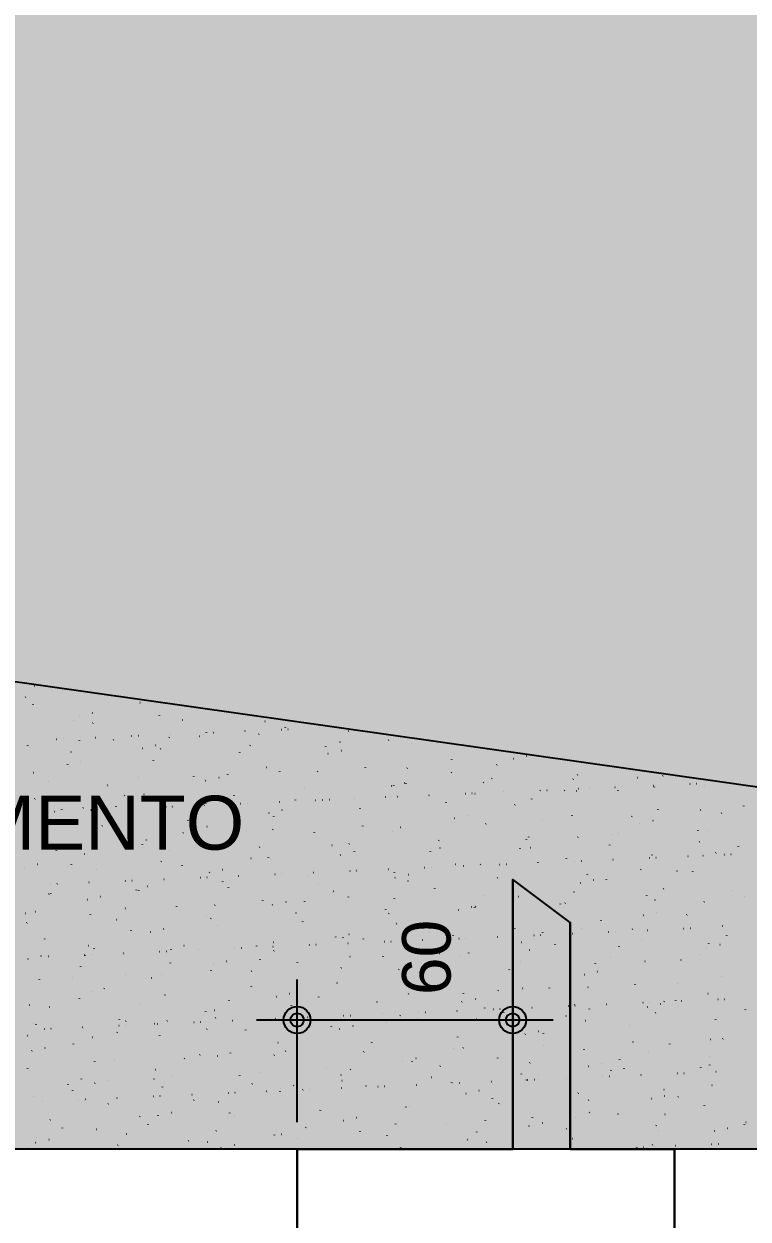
# Model space of a CAD drawing. Header units: millimetres. Extents: x 11071 to 20686, y 1651 to 7234.
# Drawn here: x 14696.8 to 14898.3, y 3942.6 to 4275.2 of the extents above; entities that cross this region are included whole.
import ezdxf

# ---------------------------------------------------------------- set-up
doc = ezdxf.new("R2010")
doc.units = ezdxf.units.MM
for name, color, linetype in [('1', 4, 'Continuous'), ('130', 24, 'Continuous'), ('18', 9, 'Continuous'), ('19', 5, 'Continuous'), ('26', 1, 'Continuous'), ('30', 15, 'Continuous')]:
    doc.layers.add(name, color=color, linetype=linetype)
doc.styles.get("Standard").update_dxf_attribs({"font": 'arial.ttf'})

# ---------------------------------------------------------------- blocks, each defined once
blk = doc.blocks.new('_H451C6E76CA-000')
for p, q in [((2648.738712, 1933.870394), (2648.784369, 1933.929895)), ((2646.341714, 1930.746565), (2646.387371, 1930.806067)), ((2678.13393, 1929.269065), (2678.207152, 1929.285298)), ((2648.398074, 1928.621811), (2648.407863, 1928.696169)), ((2664.953934, 1926.34713), (2665.027156, 1926.363363)), ((2659.661388, 1924.135775), (2659.671177, 1924.210133)), ((2661.292824, 1925.535482), (2661.366046, 1925.551715)), ((2665.053729, 1923.506849), (2665.099386, 1923.56635)), ((2683.573225, 1925.685411), (2683.583015, 1925.759769)), ((2690.020768, 1924.418838), (2690.066425, 1924.478339)), ((2712.904251, 1924.086902), (2712.977473, 1924.103135)), ((2656.835894, 1919.133825), (2656.910823, 1919.137096)), ((2665.677471, 1919.519856), (2665.752399, 1919.523128)), ((2675.792834, 1919.961502), (2675.867763, 1919.964774)), ((2677.666049, 1920.043289), (2677.740978, 1920.04656)), ((2686.276885, 1919.539715), (2686.322542, 1919.599216)), ((2686.507626, 1920.42932), (2686.582555, 1920.432592)), ((2694.660329, 1919.860924), (2694.670118, 1919.935283)), ((2695.697034, 1920.272154), (2695.770256, 1920.288387)), ((2696.622989, 1920.870967), (2696.697918, 1920.874238)), ((2698.496205, 1920.952753), (2698.571133, 1920.956024)), ((2707.337782, 1921.338785), (2707.41271, 1921.342056)), ((2711.243924, 1920.451704), (2711.289581, 1920.511206)), ((2717.453145, 1921.780431), (2717.528073, 1921.783702)), ((2718.674955, 1922.191323), (2718.684745, 1922.265682)), ((2719.32636, 1921.862217), (2719.401289, 1921.865489)), ((2728.167937, 1922.248249), (2728.242866, 1922.25152)), ((2736.210963, 1921.363693), (2736.25662, 1921.423195)), ((2646.910075, 1917.319339), (2646.919865, 1917.393698)), ((2654.962679, 1919.052038), (2655.037607, 1919.05531)), ((2661.309846, 1918.627726), (2661.355503, 1918.687227)), ((2670.821912, 1918.868976), (2670.831702, 1918.943334)), ((2678.855927, 1916.53857), (2678.92915, 1916.554803)), ((2682.517037, 1917.350219), (2682.59026, 1917.366452)), ((2683.879887, 1916.415886), (2683.925544, 1916.475388)), ((2708.846926, 1917.327875), (2708.892583, 1917.387377)), ((2729.83548, 1916.924524), (2729.845269, 1916.998883)), ((2733.813965, 1918.239864), (2733.859622, 1918.299366)), ((2734.128464, 1915.901639), (2734.201687, 1915.917872)), ((2747.308461, 1918.823574), (2747.381683, 1918.839807)), ((2753.673896, 1917.916473), (2753.683686, 1917.990831)), ((2658.912848, 1915.503897), (2658.958505, 1915.563398)), ((2661.64871, 1912.723822), (2661.721933, 1912.740055)), ((2681.909016, 1913.044489), (2681.918806, 1913.118847)), ((2705.923643, 1915.374888), (2705.933432, 1915.449247)), ((2730.467354, 1915.089991), (2730.540577, 1915.106224)), ((2764.93721, 1913.430437), (2764.947, 1913.504795)), ((2782.078781, 1913.641411), (2782.152004, 1913.657644)), ((2785.739891, 1914.453059), (2785.813114, 1914.469292)), ((2648.468714, 1909.801887), (2648.541936, 1909.81812)), ((2658.0706, 1912.05254), (2658.080389, 1912.126899)), ((2702.591902, 1909.17617), (2702.63756, 1909.235671)), ((2713.260137, 1911.275242), (2713.333359, 1911.291475)), ((2717.084167, 1910.108089), (2717.093957, 1910.182448)), ((2727.558942, 1910.088159), (2727.604599, 1910.14766)), ((2740.922584, 1911.100038), (2740.932373, 1911.174396)), ((2752.525981, 1911.000148), (2752.571638, 1911.059649)), ((2764.871564, 1909.826663), (2764.944786, 1909.842896)), ((2777.49302, 1911.912137), (2777.538677, 1911.971639)), ((2799.936151, 1909.155586), (2799.94594, 1909.229945)), ((2652.657824, 1907.352191), (2652.703482, 1907.411693)), ((2669.157704, 1906.228054), (2669.167493, 1906.302412)), ((2677.624863, 1908.264181), (2677.670521, 1908.323682)), ((2693.17233, 1908.558453), (2693.18212, 1908.632811)), ((2696.419031, 1907.541659), (2696.492253, 1907.557892)), ((2700.080141, 1908.353308), (2700.153363, 1908.369541)), ((2748.030458, 1906.093079), (2748.10368, 1906.109312)), ((2748.782098, 1906.121025), (2748.827755, 1906.180526)), ((2751.691568, 1906.904728), (2751.76479, 1906.920961)), ((2752.185898, 1906.614002), (2752.195687, 1906.68836)), ((2773.749137, 1907.033014), (2773.794794, 1907.092516)), ((2776.097735, 1908.163638), (2776.107524, 1908.237996)), ((2798.716176, 1907.945003), (2798.761833, 1908.004505)), ((2816.482991, 1908.378083), (2816.556213, 1908.394316)), ((2821.030898, 1906.198599), (2821.105826, 1906.20187)), ((2823.683215, 1908.856992), (2823.728872, 1908.916494)), ((2831.146261, 1906.640245), (2831.22119, 1906.643516)), ((2833.019476, 1906.722031), (2833.094405, 1906.725303)), ((2835.111302, 1906.219187), (2835.121092, 1906.293545)), ((2648.913942, 1902.473068), (2648.959599, 1902.53257)), ((2673.880981, 1903.385057), (2673.926638, 1903.444559)), ((2679.211814, 1903.726911), (2679.285036, 1903.743144)), ((2698.84802, 1904.297047), (2698.893677, 1904.356548)), ((2704.332855, 1903.291654), (2704.342644, 1903.366012)), ((2723.815059, 1905.209036), (2723.860716, 1905.268537)), ((2728.171271, 1904.283602), (2728.18106, 1904.357961)), ((2737.710276, 1902.560742), (2737.785205, 1902.564013)), ((2746.3851, 1902.997196), (2746.430757, 1903.056698)), ((2747.825639, 1903.002388), (2747.900568, 1903.005659)), ((2749.698855, 1903.084174), (2749.773783, 1903.087446)), ((2758.540432, 1903.470206), (2758.61536, 1903.473477)), ((2768.655795, 1903.911852), (2768.730723, 1903.915124)), ((2770.52901, 1903.993638), (2770.603939, 1903.99691)), ((2771.352139, 1903.909185), (2771.397796, 1903.968687)), ((2779.370587, 1904.37967), (2779.445516, 1904.382942)), ((2789.48595, 1904.821316), (2789.560879, 1904.824588)), ((2791.359166, 1904.903103), (2791.434094, 1904.906374)), ((2796.319178, 1904.821174), (2796.364835, 1904.880676)), ((2799.641885, 1904.6445), (2799.715107, 1904.660733)), ((2800.200742, 1905.289134), (2800.275671, 1905.292406)), ((2803.302995, 1905.456148), (2803.376217, 1905.472381)), ((2810.316106, 1905.730781), (2810.391034, 1905.734052)), ((2811.199465, 1904.66955), (2811.209254, 1904.743909)), ((2812.189321, 1905.812567), (2812.26425, 1905.815838)), ((2821.286217, 1905.733164), (2821.331874, 1905.792665)), ((2646.516943, 1899.34924), (2646.562601, 1899.408741)), ((2656.406391, 1899.411619), (2656.41618, 1899.485977)), ((2662.370708, 1899.993328), (2662.44393, 1900.009561)), ((2664.505018, 1899.364531), (2664.579946, 1899.367802)), ((2666.031818, 1900.804976), (2666.10504, 1900.821209)), ((2666.378233, 1899.446317), (2666.453162, 1899.449589)), ((2671.483983, 1900.261229), (2671.52964, 1900.32073)), ((2675.21981, 1899.832349), (2675.294739, 1899.83562)), ((2680.421018, 1901.742018), (2680.430807, 1901.816376)), ((2685.335173, 1900.273995), (2685.410102, 1900.277267)), ((2687.208389, 1900.355782), (2687.283317, 1900.359053)), ((2696.049965, 1900.741813), (2696.124894, 1900.745085)), ((2696.451022, 1901.173218), (2696.496679, 1901.232719)), ((2706.165329, 1901.183459), (2706.240257, 1901.186731)), ((2708.038544, 1901.265246), (2708.113473, 1901.268517)), ((2716.880121, 1901.651277), (2716.955049, 1901.654549)), ((2717.643245, 1899.356396), (2717.716467, 1899.372629)), ((2721.418061, 1902.085207), (2721.463718, 1902.144709)), ((2726.995484, 1902.092924), (2727.070413, 1902.096195)), ((2728.868699, 1902.17471), (2728.943628, 1902.177981)), ((2730.823241, 1902.278331), (2730.896463, 1902.294564)), ((2739.434585, 1899.797566), (2739.444374, 1899.871925)), ((2763.346422, 1901.347203), (2763.356212, 1901.421561)), ((2782.434668, 1900.829751), (2782.50789, 1900.845984)), ((2787.184838, 1902.339151), (2787.194628, 1902.41351)), ((2822.35999, 1899.402751), (2822.369779, 1899.47711)), ((2834.046095, 1899.381172), (2834.119317, 1899.397405)), ((2846.198406, 1900.3947), (2846.208195, 1900.469058)), ((2654.389654, 1898.922885), (2654.464583, 1898.926156)), ((2691.581542, 1896.475219), (2691.591332, 1896.549577)), ((2713.982135, 1898.544748), (2714.055357, 1898.560981)), ((2715.419958, 1897.467167), (2715.429748, 1897.541526)), ((2765.593562, 1897.096168), (2765.666784, 1897.112401)), ((2769.254672, 1897.907817), (2769.327894, 1897.92405)), ((2790.064154, 1896.669469), (2790.109811, 1896.72897)), ((2798.448152, 1897.853115), (2798.457942, 1897.927473)), ((2815.031193, 1897.581458), (2815.07685, 1897.64096)), ((2820.866099, 1896.459237), (2820.939321, 1896.47547)), ((2839.998232, 1898.493447), (2840.043889, 1898.552949)), ((2667.669705, 1894.925582), (2667.679494, 1894.999941)), ((2690.195998, 1893.021512), (2690.241655, 1893.081014)), ((2696.774918, 1894.73), (2696.84814, 1894.746233)), ((2715.163037, 1893.933501), (2715.208694, 1893.993003)), ((2726.683272, 1892.981131), (2726.693062, 1893.055489)), ((2740.130076, 1894.845491), (2740.175733, 1894.904992)), ((2748.386345, 1893.28142), (2748.459567, 1893.297653)), ((2750.59511, 1894.530767), (2750.604899, 1894.605126)), ((2765.097115, 1895.75748), (2765.142772, 1895.816981)), ((2774.433526, 1895.522716), (2774.443315, 1895.597074)), ((2809.608677, 1892.586316), (2809.618466, 1892.660674)), ((2811.28731, 1892.702335), (2811.332967, 1892.761836)), ((2817.204989, 1895.647588), (2817.278211, 1895.663821)), ((2833.447093, 1893.578265), (2833.456883, 1893.652623)), ((2836.254349, 1893.614324), (2836.300006, 1893.673826)), ((2665.228959, 1892.109523), (2665.274616, 1892.169025)), ((2678.83023, 1889.658783), (2678.840019, 1889.733142)), ((2679.933812, 1890.996416), (2680.007034, 1891.012649)), ((2683.594922, 1891.808065), (2683.668144, 1891.824298)), ((2702.668646, 1890.650732), (2702.678435, 1890.72509)), ((2731.545239, 1889.547836), (2731.618461, 1889.564069)), ((2735.206349, 1890.359485), (2735.279571, 1890.375718)), ((2736.386193, 1889.966368), (2736.43185, 1890.025869)), ((2761.353232, 1890.878357), (2761.398889, 1890.937858)), ((2785.69684, 1891.03668), (2785.706629, 1891.111038)), ((2786.320271, 1891.790346), (2786.365928, 1891.849847)), ((2799.997772, 1891.83284), (2800.070994, 1891.849073)), ((2808.890312, 1889.578506), (2808.935969, 1889.638008)), ((2833.857351, 1890.490495), (2833.903008, 1890.549997)), ((2654.918392, 1888.109147), (2654.928182, 1888.183505)), ((2661.485076, 1887.2304), (2661.530733, 1887.289902)), ((2662.726594, 1887.181668), (2662.799817, 1887.197901)), ((2686.452115, 1888.142389), (2686.497772, 1888.201891)), ((2709.022156, 1885.93055), (2709.067813, 1885.990051)), ((2711.419154, 1889.054378), (2711.464811, 1889.11388)), ((2713.93196, 1886.164696), (2713.941749, 1886.239054)), ((2733.989195, 1886.842539), (2734.034852, 1886.90204)), ((2737.843797, 1887.714332), (2737.853586, 1887.78869)), ((2758.956234, 1887.754528), (2759.001891, 1887.814029)), ((2761.682213, 1888.706281), (2761.692003, 1888.780639)), ((2783.156666, 1888.099257), (2783.229888, 1888.11549)), ((2783.923273, 1888.666517), (2783.96893, 1888.726019)), ((2786.817776, 1888.910905), (2786.890998, 1888.927138)), ((2819.858445, 1886.043273), (2819.933373, 1886.046545)), ((2820.695781, 1886.761829), (2820.70557, 1886.836188)), ((2821.73166, 1886.12506), (2821.806589, 1886.128331)), ((2830.573237, 1886.511091), (2830.648166, 1886.514363)), ((2834.768092, 1886.650677), (2834.841315, 1886.66691)), ((2838.429202, 1887.462325), (2838.502425, 1887.478558)), ((2840.6886, 1886.952738), (2840.763529, 1886.956009)), ((2842.561816, 1887.034524), (2842.636744, 1887.037795)), ((2844.710407, 1889.092228), (2844.720197, 1889.166587)), ((2645.885488, 1883.448085), (2645.958711, 1883.464318)), ((2649.546598, 1884.259733), (2649.619821, 1884.275966)), ((2659.088078, 1884.106571), (2659.133735, 1884.166073)), ((2666.078917, 1882.842348), (2666.088706, 1882.916706)), ((2684.055117, 1885.01856), (2684.100774, 1885.078062)), ((2689.917333, 1883.834297), (2689.927123, 1883.908655)), ((2701.158025, 1882.811153), (2701.231248, 1882.827386)), ((2714.338021, 1885.733088), (2714.411244, 1885.749321)), ((2747.252615, 1882.873234), (2747.327544, 1882.876506)), ((2757.367979, 1883.314881), (2757.442907, 1883.318152)), ((2759.241194, 1883.396667), (2759.316123, 1883.399939)), ((2765.949448, 1884.284508), (2766.022671, 1884.300741)), ((2768.082771, 1883.782699), (2768.157699, 1883.78597)), ((2772.945527, 1884.220244), (2772.955317, 1884.294603)), ((2778.198134, 1884.224345), (2778.273063, 1884.227616)), ((2780.071349, 1884.306131), (2780.146278, 1884.309403)), ((2788.912926, 1884.692163), (2788.987855, 1884.695434)), ((2796.857364, 1885.769881), (2796.867154, 1885.844239)), ((2799.028289, 1885.133809), (2799.103218, 1885.137081)), ((2800.901505, 1885.215596), (2800.976433, 1885.218867)), ((2809.743082, 1885.601627), (2809.81801, 1885.604899)), ((2817.560875, 1882.835929), (2817.634098, 1882.852162)), ((2663.931994, 1879.235378), (2664.006922, 1879.238649)), ((2674.047357, 1879.677024), (2674.122286, 1879.680295)), ((2675.920572, 1879.75881), (2675.995501, 1879.762082)), ((2684.762149, 1880.144842), (2684.837078, 1880.148113)), ((2694.877512, 1880.586488), (2694.952441, 1880.58976)), ((2696.750728, 1880.668274), (2696.825656, 1880.671546)), ((2697.496915, 1881.999505), (2697.570138, 1882.015738)), ((2701.180647, 1879.348261), (2701.190437, 1879.422619)), ((2705.592305, 1881.054306), (2705.667233, 1881.057577)), ((2715.707668, 1881.495952), (2715.782596, 1881.499224)), ((2717.580883, 1881.577739), (2717.655812, 1881.58101)), ((2725.092484, 1880.897897), (2725.102274, 1880.972255)), ((2726.42246, 1881.96377), (2726.497389, 1881.967042)), ((2736.537823, 1882.405417), (2736.612752, 1882.408688)), ((2738.411039, 1882.487203), (2738.485967, 1882.490474)), ((2748.930901, 1881.889845), (2748.94069, 1881.964204)), ((2749.108342, 1880.550925), (2749.181564, 1880.567158)), ((2752.70121, 1879.602822), (2752.746868, 1879.662324)), ((2752.769452, 1881.362574), (2752.842674, 1881.378807)), ((2777.668249, 1880.514811), (2777.713907, 1880.574313)), ((2802.635288, 1881.426801), (2802.680946, 1881.486302)), ((2804.380879, 1879.913994), (2804.454101, 1879.930227)), ((2807.944468, 1879.945394), (2807.954258, 1880.019752)), ((2827.602328, 1882.33879), (2827.647985, 1882.398291)), ((2831.959095, 1882.275793), (2831.968884, 1882.350152)), ((2652.833054, 1875.954866), (2652.878711, 1876.014367)), ((2653.217201, 1878.76756), (2653.29213, 1878.770831)), ((2653.327604, 1876.025913), (2653.337394, 1876.100271)), ((2655.090417, 1878.849346), (2655.165346, 1878.852617)), ((2677.166021, 1877.017861), (2677.17581, 1877.09222)), ((2677.800093, 1876.866855), (2677.84575, 1876.926356)), ((2680.289698, 1878.184757), (2680.36292, 1878.20099)), ((2702.767132, 1877.778844), (2702.812789, 1877.838346)), ((2727.734171, 1878.690833), (2727.779828, 1878.750335)), ((2731.901125, 1876.736177), (2731.974347, 1876.75241)), ((2760.194215, 1877.403809), (2760.204004, 1877.478168)), ((2784.106052, 1878.953446), (2784.115841, 1879.027804)), ((2798.891406, 1876.547678), (2798.937063, 1876.607179)), ((2800.719769, 1879.102345), (2800.792991, 1879.118578)), ((2823.858445, 1877.459667), (2823.904102, 1877.519168)), ((2843.119619, 1877.008994), (2843.129409, 1877.083353)), ((2663.448592, 1874.451173), (2663.521814, 1874.467406)), ((2667.109702, 1875.262822), (2667.182924, 1875.279055)), ((2688.429335, 1872.531825), (2688.439124, 1872.606184)), ((2699.02325, 1872.899721), (2699.068907, 1872.959222)), ((2712.341172, 1874.081462), (2712.350961, 1874.15582)), ((2715.060019, 1873.002594), (2715.133241, 1873.018827)), ((2718.721129, 1873.814242), (2718.794351, 1873.830475)), ((2723.990289, 1873.81171), (2724.035946, 1873.871212)), ((2736.179588, 1875.07341), (2736.189377, 1875.147768)), ((2748.957328, 1874.723699), (2749.002985, 1874.783201)), ((2771.527369, 1872.51186), (2771.573026, 1872.571361)), ((2773.924367, 1875.635688), (2773.970024, 1875.69519)), ((2783.512552, 1875.287597), (2783.585774, 1875.30383)), ((2795.193155, 1873.128959), (2795.202945, 1873.203317)), ((2796.494408, 1873.423849), (2796.540065, 1873.48335)), ((2819.207782, 1875.459358), (2819.217572, 1875.533716)), ((2821.461447, 1874.335838), (2821.507104, 1874.395339)), ((2835.123979, 1873.839017), (2835.197201, 1873.85525)), ((2846.428486, 1875.247827), (2846.474143, 1875.307329)), ((2646.241375, 1870.636425), (2646.314597, 1870.652658)), ((2649.089171, 1871.075743), (2649.134829, 1871.135244)), ((2664.414708, 1870.201426), (2664.424497, 1870.275784)), ((2674.056211, 1871.987732), (2674.101868, 1872.047233)), ((2696.626251, 1869.775892), (2696.671909, 1869.835394)), ((2721.59329, 1870.687881), (2721.638948, 1870.747383)), ((2746.560329, 1871.599871), (2746.605987, 1871.659372)), ((2747.442902, 1870.587374), (2747.452691, 1870.661732)), ((2766.671446, 1871.554014), (2766.744668, 1871.570247)), ((2770.332556, 1872.365662), (2770.405778, 1872.381895)), ((2771.354739, 1872.13701), (2771.364529, 1872.211369)), ((2818.282873, 1870.105434), (2818.356095, 1870.121667)), ((2821.943983, 1870.917083), (2822.017205, 1870.933316)), ((2830.368307, 1870.192559), (2830.378096, 1870.266917)), ((2646.692173, 1867.951914), (2646.73783, 1868.011415)), ((2671.659212, 1868.863903), (2671.704869, 1868.923405)), ((2684.672806, 1866.265911), (2684.746028, 1866.282144)), ((2697.852802, 1869.187845), (2697.926024, 1869.204078)), ((2699.589859, 1867.265026), (2699.599649, 1867.339385)), ((2723.428275, 1868.256975), (2723.438065, 1868.331333)), ((2749.464229, 1867.739266), (2749.537451, 1867.755499)), ((2782.441843, 1866.312524), (2782.451632, 1866.386882)), ((2801.075656, 1866.290686), (2801.148878, 1866.306919)), ((2806.456469, 1868.642923), (2806.466259, 1868.717281)), ((2815.206423, 1866.184132), (2815.25208, 1866.243634)), ((2819.285421, 1865.91412), (2819.360349, 1865.917391)), ((2829.400784, 1866.355766), (2829.475713, 1866.359038)), ((2831.273999, 1866.437553), (2831.348928, 1866.440824)), ((2840.115576, 1866.823584), (2840.190505, 1866.826856)), ((2840.173462, 1867.096122), (2840.219119, 1867.155623)), ((2651.663395, 1863.384991), (2651.673185, 1863.459349)), ((2675.678022, 1865.71539), (2675.687811, 1865.789748)), ((2681.011696, 1865.454262), (2681.084918, 1865.470495)), ((2715.338267, 1862.536176), (2715.383924, 1862.595677)), ((2732.623123, 1864.005682), (2732.696345, 1864.021915)), ((2734.691589, 1863.770939), (2734.701379, 1863.845297)), ((2736.284233, 1864.817331), (2736.357455, 1864.833564)), ((2740.305306, 1863.448165), (2740.350963, 1863.507666)), ((2746.080162, 1862.717909), (2746.155091, 1862.721181)), ((2747.953378, 1862.799696), (2748.028306, 1862.802967)), ((2756.794955, 1863.185727), (2756.869883, 1863.188999)), ((2758.603427, 1865.320575), (2758.613216, 1865.394933)), ((2765.272345, 1864.360154), (2765.318002, 1864.419656)), ((2766.910318, 1863.627374), (2766.985246, 1863.630645)), ((2768.783533, 1863.70916), (2768.858462, 1863.712431)), ((2777.62511, 1864.095192), (2777.700039, 1864.098463)), ((2787.740473, 1864.536838), (2787.815402, 1864.540109)), ((2787.89566, 1863.368751), (2787.968882, 1863.384984)), ((2789.613689, 1864.618624), (2789.688617, 1864.621896)), ((2790.239384, 1865.272143), (2790.285041, 1865.331645)), ((2798.455265, 1865.004656), (2798.530194, 1865.007927)), ((2808.570629, 1865.446302), (2808.645557, 1865.449574)), ((2810.443844, 1865.528088), (2810.518773, 1865.53136)), ((2817.616994, 1863.376124), (2817.626784, 1863.450482)), ((2841.45541, 1864.368072), (2841.4652, 1864.442431)), ((2663.804479, 1861.639514), (2663.877701, 1861.655747)), ((2665.404189, 1860.712197), (2665.449846, 1860.771699)), ((2673.474333, 1859.54787), (2673.549261, 1859.551142)), ((2683.589696, 1859.989517), (2683.664625, 1859.992788)), ((2685.462912, 1860.071303), (2685.53784, 1860.074575)), ((2686.838547, 1860.448591), (2686.848336, 1860.522949)), ((2690.371228, 1861.624187), (2690.416885, 1861.683688)), ((2694.304488, 1860.457335), (2694.379417, 1860.460606)), ((2704.419852, 1860.898981), (2704.49478, 1860.902252)), ((2706.293067, 1860.980767), (2706.367996, 1860.984039)), ((2710.676963, 1861.44054), (2710.686752, 1861.514898)), ((2715.134644, 1861.366799), (2715.209572, 1861.37007)), ((2715.415906, 1860.190934), (2715.489128, 1860.207167)), ((2725.250007, 1861.808445), (2725.324936, 1861.811717)), ((2727.123222, 1861.890232), (2727.198151, 1861.893503)), ((2735.964799, 1862.276263), (2736.039728, 1862.279535)), ((2761.528462, 1859.481031), (2761.574119, 1859.540533)), ((2769.69053, 1859.496088), (2769.70032, 1859.570447)), ((2784.23455, 1862.557102), (2784.307772, 1862.573335)), ((2786.495501, 1860.39302), (2786.541158, 1860.452522)), ((2793.705157, 1861.826487), (2793.714946, 1861.900846)), ((2811.46254, 1861.305009), (2811.508197, 1861.364511)), ((2835.845977, 1861.108523), (2835.919199, 1861.124756)), ((2836.429579, 1862.216998), (2836.475236, 1862.2765)), ((2839.507087, 1861.920171), (2839.580309, 1861.936404)), ((2646.963373, 1857.905931), (2647.036595, 1857.922163)), ((2650.624483, 1858.717579), (2650.697705, 1858.733812)), ((2652.644177, 1858.638406), (2652.719106, 1858.641678)), ((2662.759541, 1859.080052), (2662.834469, 1859.083324)), ((2662.926709, 1858.898955), (2662.936499, 1858.973313)), ((2664.632756, 1859.161839), (2664.707685, 1859.16511)), ((2686.627345, 1856.745064), (2686.673002, 1856.804565)), ((2698.574799, 1856.457351), (2698.648022, 1856.473584)), ((2702.235909, 1857.268999), (2702.309132, 1857.285232)), ((2711.594384, 1857.657053), (2711.640041, 1857.716554)), ((2721.940277, 1856.954503), (2721.950066, 1857.028862)), ((2736.561423, 1858.569042), (2736.60708, 1858.628543)), ((2745.852114, 1858.50414), (2745.861904, 1858.578498)), ((2759.131464, 1856.357202), (2759.177121, 1856.416704)), ((2767.027333, 1858.742354), (2767.100555, 1858.758587)), ((2784.098503, 1857.269191), (2784.14416, 1857.328693)), ((2804.865681, 1856.559688), (2804.875471, 1856.634047)), ((2809.065542, 1858.181181), (2809.111199, 1858.240682)), ((2818.638759, 1857.293774), (2818.711982, 1857.310007)), ((2828.704098, 1857.551637), (2828.713887, 1857.625995)), ((2834.032581, 1859.09317), (2834.078238, 1859.152671)), ((2659.263308, 1852.709246), (2659.308965, 1852.768747)), ((2661.660306, 1855.833074), (2661.705963, 1855.892576)), ((2674.087234, 1853.632156), (2674.097024, 1853.706514)), ((2681.367582, 1852.642603), (2681.440805, 1852.658835)), ((2684.230347, 1853.621235), (2684.276004, 1853.680736)), ((2697.92565, 1854.624104), (2697.93544, 1854.698463)), ((2709.197386, 1854.533224), (2709.243043, 1854.592725)), ((2734.164425, 1855.445213), (2734.210082, 1855.504715)), ((2750.186226, 1855.008771), (2750.259449, 1855.025004)), ((2753.847336, 1855.820419), (2753.920559, 1855.836652)), ((2756.939218, 1852.679653), (2756.949007, 1852.754011)), ((2780.953844, 1855.010052), (2780.963634, 1855.08441)), ((2801.797653, 1853.560191), (2801.870876, 1853.576424)), ((2805.458763, 1854.37184), (2805.531986, 1854.388073)), ((2839.967412, 1853.065601), (2839.977201, 1853.139959)), ((2650.175397, 1852.082519), (2650.185186, 1852.156878)), ((2668.187586, 1849.720668), (2668.260808, 1849.736901)), ((2709.188964, 1850.138068), (2709.198754, 1850.212427)), ((2732.979009, 1851.194023), (2733.052231, 1851.210256)), ((2733.100801, 1851.687704), (2733.110591, 1851.762063)), ((2784.590436, 1849.745443), (2784.663658, 1849.761676)), ((2792.114369, 1849.743253), (2792.124158, 1849.817612)), ((2802.810518, 1850.029475), (2802.856175, 1850.088977)), ((2815.952785, 1850.735202), (2815.962575, 1850.80956)), ((2827.777557, 1850.941464), (2827.823214, 1851.000966)), ((2661.335921, 1846.81572), (2661.345711, 1846.890079)), ((2664.526476, 1848.909019), (2664.599698, 1848.925252)), ((2685.174338, 1847.807669), (2685.184127, 1847.882027)), ((2702.942362, 1846.381518), (2702.988019, 1846.44102)), ((2716.137903, 1847.460439), (2716.211125, 1847.476672)), ((2719.799013, 1848.272088), (2719.872235, 1848.288321)), ((2727.909401, 1847.293508), (2727.955058, 1847.353009)), ((2752.87644, 1848.205497), (2752.922097, 1848.264998)), ((2767.74933, 1846.01186), (2767.822552, 1846.028093)), ((2768.202532, 1848.193617), (2768.212321, 1848.267975)), ((2771.41044, 1846.823508), (2771.483662, 1846.839741)), ((2777.843479, 1849.117486), (2777.889136, 1849.176987)), ((2824.033675, 1846.062341), (2824.079332, 1846.121843)), ((2827.216099, 1846.249166), (2827.225889, 1846.323524)), ((2828.82776, 1846.226613), (2828.902689, 1846.229884)), ((2836.201863, 1848.296863), (2836.275085, 1848.313096)), ((2838.943123, 1846.668259), (2839.018052, 1846.671531)), ((2840.816339, 1846.750045), (2840.891267, 1846.753317)), ((2647.319259, 1845.094271), (2647.392481, 1845.110504)), ((2653.008284, 1844.55754), (2653.053941, 1844.617042)), ((2677.975323, 1845.469529), (2678.02098, 1845.529031)), ((2696.437652, 1843.321633), (2696.447441, 1843.395991)), ((2698.930686, 1843.645691), (2699.003908, 1843.661924)), ((2720.349489, 1844.871269), (2720.359278, 1844.945628)), ((2744.187905, 1845.863218), (2744.197695, 1845.937576)), ((2749.132557, 1843.326374), (2749.178215, 1843.385875)), ((2755.622502, 1843.030402), (2755.69743, 1843.033674)), ((2757.495717, 1843.112189), (2757.570646, 1843.11546)), ((2766.337294, 1843.49822), (2766.412222, 1843.501492)), ((2774.099596, 1844.238363), (2774.145254, 1844.297864)), ((2776.452657, 1843.939866), (2776.527586, 1843.943138)), ((2778.325872, 1844.021653), (2778.400801, 1844.024924)), ((2779.363056, 1842.926818), (2779.372846, 1843.001176)), ((2787.167449, 1844.407684), (2787.242378, 1844.410956)), ((2797.282812, 1844.849331), (2797.357741, 1844.852602)), ((2799.066636, 1845.150352), (2799.112293, 1845.209853)), ((2799.156028, 1844.931117), (2799.230956, 1844.934388)), ((2803.201473, 1843.918766), (2803.211262, 1843.993125)), ((2807.997605, 1845.317149), (2808.072533, 1845.32042)), ((2818.112968, 1845.758795), (2818.187896, 1845.762066)), ((2819.360757, 1844.56328), (2819.433979, 1844.579513)), ((2819.986183, 1845.840581), (2820.061112, 1845.843853)), ((2821.636676, 1842.938512), (2821.682334, 1842.998014)), ((2823.021867, 1845.374928), (2823.095089, 1845.391161)), ((2846.603715, 1843.850501), (2846.649373, 1843.910003)), ((2648.584609, 1839.999285), (2648.594398, 1840.073644)), ((2649.264401, 1839.678417), (2649.310058, 1839.737919)), ((2672.30188, 1839.392545), (2672.376808, 1839.395817)), ((2672.423025, 1840.991234), (2672.432815, 1841.065592)), ((2674.175095, 1839.474332), (2674.250024, 1839.477603)), ((2674.23144, 1840.590406), (2674.277097, 1840.649908)), ((2682.08958, 1839.912108), (2682.162802, 1839.928341)), ((2683.016672, 1839.860363), (2683.091601, 1839.863635)), ((2685.75069, 1840.723756), (2685.823912, 1840.739989)), ((2693.132035, 1840.30201), (2693.206964, 1840.305281)), ((2695.005251, 1840.383796), (2695.080179, 1840.387067)), ((2699.198479, 1841.502395), (2699.244136, 1841.561897)), ((2703.846827, 1840.769827), (2703.921756, 1840.773099)), ((2713.962191, 1841.211474), (2714.037119, 1841.214745)), ((2715.835406, 1841.29326), (2715.910335, 1841.296532)), ((2721.76852, 1839.290556), (2721.814177, 1839.350057)), ((2724.165518, 1842.414385), (2724.211176, 1842.473886)), ((2724.676983, 1841.679292), (2724.751912, 1841.682563)), ((2734.792346, 1842.120938), (2734.867275, 1842.124209)), ((2736.665562, 1842.202724), (2736.74049, 1842.205996)), ((2745.507138, 1842.588756), (2745.582067, 1842.592027)), ((2746.735559, 1840.202545), (2746.781216, 1840.262046)), ((2750.542113, 1842.197111), (2750.615335, 1842.213344)), ((2755.451219, 1841.377182), (2755.461009, 1841.45154)), ((2771.702598, 1841.114534), (2771.748255, 1841.174036)), ((2796.669637, 1842.026523), (2796.715295, 1842.086025)), ((2802.15354, 1840.748532), (2802.226762, 1840.764765)), ((2814.464787, 1839.43273), (2814.474576, 1839.507089)), ((2838.376624, 1840.982367), (2838.386413, 1841.056725)), ((2646.867403, 1836.554588), (2646.91306, 1836.61409)), ((2651.471724, 1838.483081), (2651.546653, 1838.486353)), ((2653.34494, 1838.564867), (2653.419868, 1838.568139)), ((2662.186517, 1838.950899), (2662.261445, 1838.95417)), ((2664.882363, 1836.09736), (2664.955585, 1836.113593)), ((2671.834442, 1837.466577), (2671.880099, 1837.526079)), ((2683.686339, 1836.505198), (2683.696129, 1836.579556)), ((2696.801481, 1838.378567), (2696.847138, 1838.438068)), ((2707.598176, 1838.054834), (2707.607966, 1838.129192)), ((2731.436593, 1839.046782), (2731.446382, 1839.121141)), ((2733.701007, 1838.463528), (2733.774229, 1838.479761)), ((2737.362117, 1839.275177), (2737.435339, 1839.29141)), ((2766.611744, 1836.110383), (2766.621533, 1836.184741)), ((2785.312434, 1837.014948), (2785.385656, 1837.031181)), ((2788.973544, 1837.826597), (2789.046766, 1837.84283)), ((2790.45016, 1837.102331), (2790.459949, 1837.17669)), ((2840.584971, 1836.378017), (2840.658193, 1836.39425)), ((2651.702367, 1833.175425), (2651.775589, 1833.191658)), ((2659.671713, 1834.174798), (2659.681502, 1834.249157)), ((2716.49379, 1834.64878), (2716.567012, 1834.665013)), ((2742.699907, 1834.560746), (2742.709696, 1834.635105)), ((2765.447575, 1832.962828), (2765.493232, 1833.02233)), ((2768.105217, 1833.2002), (2768.178439, 1833.216433)), ((2790.414614, 1833.874818), (2790.460271, 1833.934319)), ((2801.713474, 1832.616295), (2801.723263, 1832.690653)), ((2815.381653, 1834.786807), (2815.42731, 1834.846308)), ((2825.625311, 1834.165931), (2825.635101, 1834.24029)), ((2836.923861, 1835.566368), (2836.997083, 1835.582601)), ((2840.348692, 1835.698796), (2840.394349, 1835.758297)), ((2648.041257, 1832.363776), (2648.114479, 1832.380009)), ((2665.579419, 1829.314872), (2665.625076, 1829.374373)), ((2670.935027, 1829.688762), (2670.944816, 1829.763121)), ((2690.546458, 1830.226861), (2690.592115, 1830.286363)), ((2694.846864, 1831.238399), (2694.856653, 1831.312757)), ((2699.652684, 1830.915197), (2699.725906, 1830.931429)), ((2703.313794, 1831.726845), (2703.387016, 1831.743078)), ((2715.513497, 1831.13885), (2715.559154, 1831.198352)), ((2718.68528, 1832.230347), (2718.695069, 1832.304706)), ((2740.480536, 1832.050839), (2740.526193, 1832.110341)), ((2751.264111, 1829.466617), (2751.337333, 1829.48285)), ((2753.860431, 1829.293947), (2753.870221, 1829.368306)), ((2754.925221, 1830.278265), (2754.998443, 1830.294498)), ((2777.698847, 1830.285896), (2777.708637, 1830.360254)), ((2811.63777, 1829.907684), (2811.683427, 1829.967185)), ((2819.716644, 1831.75162), (2819.789866, 1831.767853)), ((2836.604809, 1830.819673), (2836.650466, 1830.879174)), ((2646.9204, 1827.358363), (2646.930189, 1827.432722)), ((2682.445466, 1827.100448), (2682.518689, 1827.116681)), ((2711.769614, 1826.259727), (2711.815271, 1826.319229)), ((2729.948594, 1827.744311), (2729.958383, 1827.818669)), ((2736.736653, 1827.171716), (2736.78231, 1827.231218)), ((2761.703692, 1828.083705), (2761.749349, 1828.143207)), ((2786.670731, 1828.995695), (2786.716388, 1829.055196)), ((2802.875538, 1828.018037), (2802.94876, 1828.03427)), ((2806.536648, 1828.829685), (2806.60987, 1828.845918)), ((2809.240772, 1826.783855), (2809.286429, 1826.843356)), ((2812.873999, 1827.349496), (2812.883788, 1827.423854)), ((2827.655307, 1826.071288), (2827.730236, 1826.074559)), ((2829.528522, 1826.153074), (2829.603451, 1826.156346)), ((2834.207811, 1827.695844), (2834.253468, 1827.755346)), ((2836.712415, 1828.341445), (2836.722204, 1828.415803)), ((2838.370099, 1826.539106), (2838.445028, 1826.542377)), ((2658.183714, 1822.872327), (2658.193503, 1822.946685)), ((2661.835536, 1824.435749), (2661.881193, 1824.49525)), ((2665.60436, 1823.366865), (2665.677583, 1823.383098)), ((2669.26547, 1824.178514), (2669.338693, 1824.194746)), ((2682.095551, 1824.421963), (2682.105341, 1824.496322)), ((2686.802575, 1825.347738), (2686.848232, 1825.407239)), ((2705.933967, 1825.413912), (2705.943757, 1825.48827)), ((2709.372616, 1823.135898), (2709.418273, 1823.1954)), ((2720.876897, 1822.729934), (2720.95012, 1822.746167)), ((2734.056893, 1825.651869), (2734.130116, 1825.668101)), ((2734.339655, 1824.047887), (2734.385312, 1824.107389)), ((2755.049478, 1822.901249), (2755.124406, 1822.90452)), ((2759.306694, 1824.959877), (2759.352351, 1825.019378)), ((2764.947535, 1823.469461), (2764.957324, 1823.543819)), ((2765.164841, 1823.342895), (2765.239769, 1823.346167)), ((2767.038056, 1823.424681), (2767.112985, 1823.427953)), ((2775.879633, 1823.810713), (2775.954562, 1823.813984)), ((2784.273733, 1825.871866), (2784.31939, 1825.931367)), ((2785.66832, 1824.203289), (2785.741543, 1824.219522)), ((2785.994996, 1824.252359), (2786.069925, 1824.255631)), ((2787.868212, 1824.334146), (2787.94314, 1824.337417)), ((2788.962161, 1825.79986), (2788.971951, 1825.874218)), ((2796.709788, 1824.720177), (2796.784717, 1824.723449)), ((2806.825152, 1825.161824), (2806.90008, 1825.165095)), ((2808.698367, 1825.24361), (2808.773296, 1825.246881)), ((2817.539944, 1825.629641), (2817.614872, 1825.632913)), ((2837.279747, 1822.754709), (2837.35297, 1822.770942)), ((2648.397143, 1819.552117), (2648.470365, 1819.56835)), ((2659.438538, 1821.31192), (2659.484195, 1821.371422)), ((2681.844219, 1819.705038), (2681.919148, 1819.70831)), ((2683.717434, 1819.786825), (2683.792363, 1819.790096)), ((2684.405577, 1822.223909), (2684.451234, 1822.283411)), ((2692.559011, 1820.172856), (2692.63394, 1820.176128)), ((2702.674374, 1820.614502), (2702.749303, 1820.617774)), ((2704.54759, 1820.696289), (2704.622519, 1820.69956)), ((2713.389167, 1821.08232), (2713.464095, 1821.085592)), ((2717.197281, 1820.927876), (2717.207071, 1821.002234)), ((2717.215787, 1821.918285), (2717.28901, 1821.934518)), ((2723.50453, 1821.523967), (2723.579459, 1821.527238)), ((2725.377745, 1821.605753), (2725.452674, 1821.609024)), ((2734.219322, 1821.991785), (2734.294251, 1821.995056)), ((2741.109119, 1822.477512), (2741.118908, 1822.55187)), ((2744.334685, 1822.433431), (2744.409614, 1822.436702)), ((2746.207901, 1822.515217), (2746.282829, 1822.518489)), ((2768.827214, 1820.469705), (2768.900436, 1820.485938)), ((2772.488324, 1821.281354), (2772.561546, 1821.297587)), ((2800.122686, 1820.533061), (2800.132475, 1820.607419)), ((2823.961102, 1821.525009), (2823.970892, 1821.599368)), ((2824.099751, 1819.832774), (2824.172973, 1819.849007)), ((2827.952787, 1819.544139), (2827.998444, 1819.60364)), ((2650.8987, 1818.353928), (2650.973629, 1818.357199)), ((2661.014064, 1818.795574), (2661.088992, 1818.798845)), ((2662.887279, 1818.87736), (2662.962208, 1818.880632)), ((2669.344239, 1817.605528), (2669.354028, 1817.679886)), ((2671.728856, 1819.263392), (2671.803784, 1819.266663)), ((2693.182655, 1818.597477), (2693.192444, 1818.671835)), ((2700.00857, 1818.103537), (2700.081792, 1818.11977)), ((2751.619997, 1816.654957), (2751.693219, 1816.67119)), ((2752.196222, 1816.653025), (2752.206012, 1816.727384)), ((2753.05167, 1816.808171), (2753.097327, 1816.867673)), ((2776.210849, 1818.983424), (2776.220638, 1819.057783)), ((2778.018709, 1817.72016), (2778.064366, 1817.779662)), ((2802.985748, 1818.632149), (2803.031405, 1818.691651)), ((2820.438641, 1819.021126), (2820.511863, 1819.037359)), ((2835.224416, 1817.038973), (2835.234206, 1817.113332)), ((2653.183514, 1813.160214), (2653.229171, 1813.219716)), ((2678.150553, 1814.072204), (2678.19621, 1814.131705)), ((2683.167464, 1814.369954), (2683.240686, 1814.386187)), ((2686.828574, 1815.181602), (2686.901796, 1815.197835)), ((2703.117592, 1814.984193), (2703.163249, 1815.043694)), ((2704.445969, 1814.11144), (2704.455758, 1814.185799)), ((2728.084631, 1815.896182), (2728.130288, 1815.955683)), ((2728.357806, 1815.661077), (2728.367595, 1815.735435)), ((2734.778891, 1812.921374), (2734.852113, 1812.937607)), ((2738.440001, 1813.733022), (2738.513223, 1813.749255)), ((2774.274826, 1812.841037), (2774.320483, 1812.900539)), ((2787.371373, 1813.716625), (2787.381163, 1813.790984)), ((2799.241865, 1813.753026), (2799.287522, 1813.812528)), ((2803.231424, 1815.206377), (2803.304646, 1815.22261)), ((2811.20979, 1814.708574), (2811.219579, 1814.782932)), ((2824.208904, 1814.665015), (2824.254562, 1814.724517)), ((2656.592926, 1810.789093), (2656.602715, 1810.863451)), ((2665.960247, 1810.555205), (2666.033469, 1810.571438)), ((2680.431342, 1811.781041), (2680.441132, 1811.8554)), ((2699.373709, 1810.10507), (2699.419366, 1810.164571)), ((2724.340748, 1811.017059), (2724.386405, 1811.07656)), ((2739.44491, 1809.83659), (2739.454699, 1809.910948)), ((2749.307787, 1811.929048), (2749.353444, 1811.98855)), ((2763.459536, 1812.166989), (2763.469326, 1812.241348)), ((2771.877828, 1809.717208), (2771.923485, 1809.77671)), ((2786.390318, 1811.472794), (2786.46354, 1811.489027)), ((2790.051428, 1812.284443), (2790.12465, 1812.300676)), ((2796.844867, 1810.629198), (2796.890524, 1810.688699)), ((2821.811906, 1811.541187), (2821.857563, 1811.600688)), ((2822.473104, 1810.222538), (2822.482893, 1810.296896)), ((2838.001745, 1810.024214), (2838.074967, 1810.040447)), ((2841.662855, 1810.835863), (2841.736077, 1810.852096)), ((2846.384941, 1811.772174), (2846.39473, 1811.846533)), ((2846.778945, 1812.453176), (2846.824602, 1812.512677)), ((2649.119141, 1806.821622), (2649.192363, 1806.837855)), ((2649.439631, 1808.281091), (2649.485288, 1808.340593)), ((2652.780251, 1807.633271), (2652.853473, 1807.649504)), ((2672.009672, 1806.069252), (2672.055329, 1806.128753)), ((2674.40667, 1809.193081), (2674.452327, 1809.252582)), ((2691.694656, 1807.295005), (2691.704446, 1807.369364)), ((2696.976711, 1806.981241), (2697.022368, 1807.040742)), ((2704.391678, 1806.184691), (2704.4649, 1806.200924)), ((2715.606493, 1808.844642), (2715.616283, 1808.919)), ((2717.571674, 1809.106626), (2717.644896, 1809.122859)), ((2721.94375, 1807.89323), (2721.989407, 1807.952732)), ((2746.910789, 1808.805219), (2746.956446, 1808.864721)), ((2769.183101, 1807.658046), (2769.256323, 1807.674279)), ((2774.620061, 1806.90019), (2774.62985, 1806.974549)), ((2798.458477, 1807.892139), (2798.468266, 1807.966497)), ((2820.794528, 1806.209466), (2820.86775, 1806.225699)), ((2837.197646, 1806.383781), (2837.272575, 1806.387052)), ((2839.070862, 1806.465567), (2839.14579, 1806.468838)), ((2646.921962, 1805.000001), (2646.921962, 1805.000001)), ((2646.921962, 1805.000001), (2646.921962, 1805.000001)), ((2647.042633, 1805.157263), (2647.08829, 1805.216764)), ((2655.830778, 1805.000001), (2655.830778, 1805.000001)), ((2655.830778, 1805.000001), (2655.830778, 1805.000001)), ((2667.684689, 1805.000001), (2667.689819, 1805.038964)), ((2667.684689, 1805.000001), (2667.684689, 1805.000001)), ((2671.189207, 1805.000001), (2671.189207, 1805.000001)), ((2671.189207, 1805.000001), (2671.189207, 1805.000001)), ((2679.538601, 1805.000001), (2679.538601, 1805.000001)), ((2691.392513, 1805.000001), (2691.392513, 1805.000001)), ((2691.392513, 1805.000001), (2691.392513, 1805.000001)), ((2691.392513, 1805.000001), (2691.392513, 1805.000001)), ((2695.456452, 1805.000001), (2695.456452, 1805.000001)), ((2695.456452, 1805.000001), (2695.456452, 1805.000001)), ((2699.047888, 1805.000001), (2699.047888, 1805.000001)), ((2699.047888, 1805.000001), (2699.047888, 1805.000001)), ((2699.047888, 1805.000001), (2699.047888, 1805.000001)), ((2700.730568, 1805.373042), (2700.80379, 1805.389275)), ((2703.246425, 1805.000001), (2703.246425, 1805.000001)), ((2703.246425, 1805.000001), (2703.246425, 1805.000001)), ((2703.246425, 1805.000001), (2703.246425, 1805.000001)), ((2715.100337, 1805.000001), (2715.100337, 1805.000001)), ((2715.100337, 1805.000001), (2715.100337, 1805.000001)), ((2719.723697, 1805.000001), (2719.723697, 1805.000001)), ((2719.723697, 1805.000001), (2719.723697, 1805.000001)), ((2726.954249, 1805.000001), (2726.954249, 1805.000001)), ((2726.954249, 1805.000001), (2726.954249, 1805.000001)), ((2738.808161, 1805.000001), (2738.808161, 1805.000001)), ((2743.990943, 1805.000001), (2743.990943, 1805.000001)), ((2743.990943, 1805.000001), (2743.990943, 1805.000001)), ((2750.662072, 1805.000001), (2750.662072, 1805.000001)), ((2750.662072, 1805.000001), (2750.662072, 1805.000001)), ((2750.662072, 1805.000001), (2750.662072, 1805.000001)), ((2750.708224, 1805.350554), (2750.718013, 1805.424912)), ((2757.193436, 1805.000001), (2757.193436, 1805.000001)), ((2757.193436, 1805.000001), (2757.193436, 1805.000001)), ((2762.515984, 1805.000001), (2762.515984, 1805.000001)), ((2762.515984, 1805.000001), (2762.515984, 1805.000001)), ((2762.515984, 1805.000001), (2762.515984, 1805.000001)), ((2768.258188, 1805.000001), (2768.258188, 1805.000001)), ((2768.258188, 1805.000001), (2768.258188, 1805.000001)), ((2774.369896, 1805.000001), (2774.369896, 1805.000001)), ((2774.369896, 1805.000001), (2774.369896, 1805.000001)), ((2786.223808, 1805.000001), (2786.223808, 1805.000001)), ((2786.223808, 1805.000001), (2786.223808, 1805.000001)), ((2792.525433, 1805.000001), (2792.525433, 1805.000001)), ((2792.525433, 1805.000001), (2792.525433, 1805.000001)), ((2798.07772, 1805.000001), (2798.07772, 1805.000001)), ((2805.503887, 1805.000001), (2805.503887, 1805.000001)), ((2805.503887, 1805.000001), (2805.503887, 1805.000001)), ((2806.252128, 1805.03267), (2806.327056, 1805.035942)), ((2809.931632, 1805.000001), (2809.931632, 1805.000001)), ((2815.338984, 1805.000001), (2815.338984, 1805.000001)), ((2815.338984, 1805.000001), (2815.338984, 1805.000001)), ((2816.367491, 1805.474316), (2816.442419, 1805.477588)), ((2816.792678, 1805.000001), (2816.792678, 1805.000001)), ((2816.792678, 1805.000001), (2816.792678, 1805.000001)), ((2818.240706, 1805.556103), (2818.315635, 1805.559374)), ((2821.785544, 1805.000001), (2821.785544, 1805.000001)), ((2821.785544, 1805.000001), (2821.785544, 1805.000001)), ((2821.785544, 1805.000001), (2821.785544, 1805.000001)), ((2827.082283, 1805.942134), (2827.157212, 1805.945406)), ((2833.639455, 1805.000001), (2833.643418, 1805.030097)), ((2833.639455, 1805.000001), (2833.639455, 1805.000001)), ((2833.639455, 1805.000001), (2833.639455, 1805.000001)), ((2841.059923, 1805.000001), (2841.059923, 1805.000001)), ((2841.059923, 1805.000001), (2841.059923, 1805.000001)), ((2845.493367, 1805.000001), (2845.493367, 1805.000001)), ((2845.493367, 1805.000001), (2845.493367, 1805.000001))]:
    blk.add_line(p, q)

msp = doc.modelspace()

# ---------------------------------------------------------------- linework, layer by layer
at = {"layer": '1'}
for points in [[(14701.9, 3962.09), (14581.4, 3962.09)], [(15386.9, 3962.09), (14701.9, 3962.09)]]:
    msp.add_lwpolyline(points, dxfattribs=at)
at = {"layer": '130'}
for points in [[(14581.4, 3962.09), (14581.4, 4453.59), (15393.9, 4453.59)], [(14581.4, 3962.09), (15393.9, 4453.59), (15386.9, 3984.59)], [(14581.4, 3962.09), (15386.9, 3984.59), (15386.9, 3962.09)]]:
    msp.add_solid(points, dxfattribs=at)
at = {"layer": '18'}
for p, q in [((14832.77, 3962.09), (14832.77, 4037.09)), ((14848.77, 4025.09), (14848.77, 3962.09)), ((14772.77, 3912.09), (14772.77, 3962.09)), ((14772.77, 3962.09), (14832.77, 3962.09)), ((14848.77, 3962.09), (14877.77, 3962.09)), ((14877.77, 3962.09), (14877.77, 3912.09))]:
    msp.add_line(p, q, dxfattribs=at)
at = {"layer": '19', "linetype": 'Continuous'}
msp.add_line((15276.4, 4009.5), (14397.9, 4134.13), dxfattribs=at)
at = {"layer": '26', "color": 3, "linetype": 'Continuous'}
for p, q in [((14772.77, 3969.59), (14772.77, 4009.26)), ((14832.77, 3980.47), (14832.77, 4009.26)), ((14761.52, 3998.01), (14844.02, 3998.01)), ((14832.77, 3972.97), (14832.77, 3972.97)), ((14772.77, 3962.09), (14772.77, 3962.09))]:
    msp.add_line(p, q, dxfattribs=at)
for centre, radius in [((14772.77, 3998.01), 3.75), ((14832.77, 3998.01), 3.75), ((14772.77, 3998.01), 1.87), ((14832.77, 3998.01), 1.87)]:
    msp.add_circle(centre, radius, dxfattribs=at)
at = {"layer": '30'}
msp.add_lwpolyline([(14772.77, 3847.09), (14786.77, 3859.09), (14786.77, 3912.09), (14877.77, 3912.09), (14877.77, 3962.09), (14848.77, 3962.09), (14848.77, 4025.09), (14832.77, 4037.09), (14832.77, 3962.09), (14772.77, 3962.09), (14772.77, 3912.09), (14772.77, 3912.09), (14772.77, 3847.09)], dxfattribs=at)

# ---------------------------------------------------------------- block references
at = {"layer": '19'}
msp.add_blockref('_H451C6E76CA-000', (12050.9, 2157.09), dxfattribs=at)

# ---------------------------------------------------------------- texts
msp.add_text('ENCHIMENTO', height=15, dxfattribs=at).set_placement((14617.22, 4045.41))
at = {"layer": '26', "color": 3, "linetype": 'Continuous'}
msp.add_text('60', height=13.5, rotation=90, dxfattribs=at).set_placement((14815.49, 4004.92))

doc.saveas('drawing.dxf')
